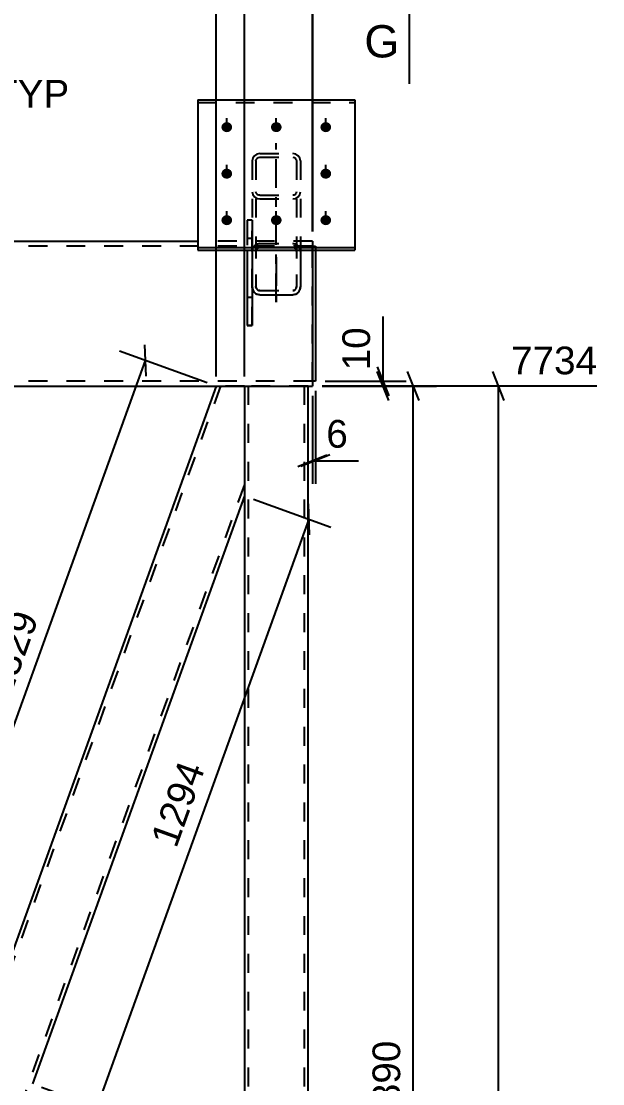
# Model space of a CAD drawing. Header units: millimetres. Extents: x -315 to 526, y -215 to 379.
# Drawn here: x -158 to -97.7, y 211.9 to 321.9 of the extents above; entities that cross this region are included whole.
import ezdxf

# ---------------------------------------------------------------- set-up
doc = ezdxf.new("R2010")
doc.units = ezdxf.units.MM
doc.linetypes.add('DXK_LINE_DOT2', pattern=[3.9198, 1.9599, -1.9599])
doc.linetypes.add('DXK_LINE_DOT3', pattern=[5.9187, 2.979, -0.9799, 0.9799, -0.9799])
doc.styles.add('Arial', font='arial.ttf', dxfattribs={"height": 0.2})

# ---------------------------------------------------------------- blocks, each defined once
blk = doc.blocks.new('Part-284857918-27340 - 27339')
at = {"color": 2, "linetype": 'Continuous'}
for p, q in [((-188.98, 299.12), (-139.67, 299.12)), ((-127.8, 298.2), (-127.8, 284.12)), ((-188.98, 284.12), (-127.8, 284.12))]:
    blk.add_line(p, q, dxfattribs=at)
at = {"color": 7, "linetype": 'DXK_LINE_DOT2'}
for p, q in [((-188.98, 299.12), (-188.98, 284.12)), ((-127.8, 298.62), (-188.98, 298.62)), ((-127.8, 299.12), (-139.67, 299.12)), ((-127.8, 299.12), (-127.8, 298.2)), ((-127.8, 284.62), (-188.98, 284.62)), ((-127.8, 284.62), (-127.8, 284.66))]:
    blk.add_line(p, q, dxfattribs=at)
blk = doc.blocks.new('Part-284857918-27343 - 27339')
at = {"color": 7, "linetype": 'DXK_LINE_DOT2'}
for p, q in [((-137.33, 284.12), (-188.98, 140.86)), ((-134.85, 284.12), (-137.76, 284.12)), ((-134.85, 273.92), (-183.26, 139.62))]:
    blk.add_line(p, q, dxfattribs=at)
at = {"color": 2, "linetype": 'Continuous'}
for p, q in [((-137.76, 284.12), (-160.3, 221.6)), ((-134.85, 284.12), (-134.85, 272.74)), ((-134.85, 272.74), (-156.79, 211.87))]:
    blk.add_line(p, q, dxfattribs=at)
blk = doc.blocks.new('Part-284857918-27344 - 27339')
at = {"color": 7, "linetype": 'DXK_LINE_DOT2'}
for p, q in [((-128.25, 284.12), (-134.85, 284.12)), ((-134.85, 284.12), (-134.85, 272.74)), ((-134.45, 284.12), (-134.45, 139.62)), ((-128.65, 284.12), (-128.65, 139.62))]:
    blk.add_line(p, q, dxfattribs=at)
at = {"color": 2, "linetype": 'Continuous'}
for p, q in [((-128.25, 144.27), (-128.25, 284.12)), ((-134.85, 272.74), (-134.85, 151.01))]:
    blk.add_line(p, q, dxfattribs=at)
blk = doc.blocks.new('Part-284857918-27347 - 27339')
at = {"color": 7, "linetype": 'DXK_LINE_DOT3'}
blk.add_line((-131.55, 292.81), (-131.55, 309.26), dxfattribs=at)
at = {"color": 7, "linetype": 'DXK_LINE_DOT2'}
for p, q in [((-133.55, 308.13), (-133.81, 307.97)), ((-133.25, 308.19), (-133.55, 308.13)), ((-133.25, 308.19), (-129.85, 308.19)), ((-129.54, 308.13), (-129.85, 308.19)), ((-129.28, 307.97), (-129.54, 308.13)), ((-133.99, 307.72), (-134.05, 307.44)), ((-134.05, 307.44), (-134.05, 298.2)), ((-133.81, 307.97), (-133.99, 307.72)), ((-133.65, 307.44), (-133.62, 307.58)), ((-133.65, 307.44), (-133.65, 294.42)), ((-133.62, 307.58), (-133.53, 307.7)), ((-133.53, 307.7), (-133.4, 307.78)), ((-133.4, 307.78), (-133.25, 307.81)), ((-133.25, 307.81), (-129.85, 307.81)), ((-129.85, 307.81), (-129.69, 307.78)), ((-129.69, 307.78), (-129.56, 307.7)), ((-129.56, 307.7), (-129.48, 307.58)), ((-129.48, 307.58), (-129.45, 307.44)), ((-129.45, 307.44), (-129.45, 294.42)), ((-129.11, 307.72), (-129.28, 307.97)), ((-129.05, 307.44), (-129.11, 307.72)), ((-129.05, 307.44), (-129.05, 298.2)), ((-134.05, 304.24), (-133.99, 303.95)), ((-133.99, 303.95), (-133.81, 303.71)), ((-133.81, 303.71), (-133.55, 303.55)), ((-133.62, 304.1), (-133.65, 304.24)), ((-133.53, 303.98), (-133.62, 304.1)), ((-133.4, 303.89), (-133.53, 303.98)), ((-133.25, 303.87), (-133.4, 303.89)), ((-133.25, 303.87), (-129.85, 303.87)), ((-129.69, 303.89), (-129.85, 303.87)), ((-129.56, 303.98), (-129.69, 303.89)), ((-129.48, 304.1), (-129.56, 303.98)), ((-129.54, 303.55), (-129.28, 303.71)), ((-129.45, 304.24), (-129.48, 304.1)), ((-129.28, 303.71), (-129.11, 303.95)), ((-129.11, 303.95), (-129.05, 304.24)), ((-133.55, 303.55), (-133.25, 303.49)), ((-133.25, 303.49), (-129.85, 303.49)), ((-129.85, 303.49), (-129.54, 303.55)), ((-134.05, 298.04), (-133.99, 298.37)), ((-133.62, 298.2), (-133.65, 298.04)), ((-133.55, 298.83), (-133.25, 298.89)), ((-133.25, 298.47), (-133.4, 298.43)), ((-133.25, 298.89), (-129.85, 298.89)), ((-133.25, 298.47), (-129.85, 298.47)), ((-129.85, 298.89), (-129.54, 298.83)), ((-129.69, 298.43), (-129.85, 298.47)), ((-129.45, 298.04), (-129.48, 298.2)), ((-129.11, 298.37), (-129.05, 298.04)), ((-134.05, 296.9), (-134.05, 294.42)), ((-133.65, 294.42), (-133.62, 294.26)), ((-133.4, 294.03), (-133.25, 294)), ((-133.25, 294), (-129.85, 294)), ((-129.85, 294), (-129.69, 294.03)), ((-129.48, 294.26), (-129.45, 294.42))]:
    blk.add_line(p, q, dxfattribs=at)
at = {"color": 2, "linetype": 'Continuous'}
for p, q in [((-134.05, 298.2), (-134.05, 296.9)), ((-129.05, 298.2), (-129.05, 294.42)), ((-133.99, 294.1), (-134.05, 294.42)), ((-129.05, 294.42), (-129.11, 294.1)), ((-133.25, 293.57), (-133.55, 293.64)), ((-133.25, 293.57), (-129.85, 293.57)), ((-129.54, 293.64), (-129.85, 293.57))]:
    blk.add_line(p, q, dxfattribs=at)
at = {"color": 7, "linetype": 'DXK_LINE_DOT2'}
for centre, radius, start, end in [((-133.21, 298.07), 0.827, 114.32, 159.2417), ((-133.23, 298.06), 0.414, 114.32, 159.2417), ((-129.86, 298.06), 0.414, 20.7583, 65.68), ((-129.88, 298.07), 0.827, 20.7583, 65.68), ((-133.23, 294.41), 0.414, 200.7583, 245.68), ((-129.86, 294.41), 0.414, 294.32, 339.2417)]:
    blk.add_arc(centre, radius, start, end, dxfattribs=at)
at = {"color": 2, "linetype": 'Continuous'}
for centre, start, end in [((-133.21, 294.39), 200.7583, 245.68), ((-129.88, 294.39), 294.32, 339.2417)]:
    blk.add_arc(centre, 0.827, start, end, dxfattribs=at)
blk = doc.blocks.new('Part-284857918-27406 - 27339')
at = {"color": 7, "linetype": 'DXK_LINE_DOT2'}
for p, q in [((-127.8, 284.62), (-127.8, 298.62)), ((-127.8, 298.62), (-127.5, 298.62)), ((-127.5, 298.62), (-127.5, 298.2))]:
    blk.add_line(p, q, dxfattribs=at)
at = {"color": 2, "linetype": 'Continuous'}
for p, q in [((-127.5, 298.2), (-127.5, 284.62)), ((-127.5, 284.62), (-127.8, 284.62))]:
    blk.add_line(p, q, dxfattribs=at)
blk = doc.blocks.new('Part-284857918-27359 - 27339')
at = {"color": 7, "linetype": 'DXK_LINE_DOT2'}
for p, q in [((-134.05, 299.28), (-134.05, 294.42)), ((-133.65, 299.28), (-133.65, 294.42)), ((-129.45, 299.28), (-129.45, 294.42)), ((-129.05, 299.28), (-129.05, 294.42)), ((-134, 298.32), (-134.05, 298.04)), ((-133.99, 298.37), (-134, 298.32)), ((-133.65, 298.04), (-133.62, 298.2)), ((-133.25, 298.89), (-133.55, 298.83)), ((-133.4, 298.43), (-133.25, 298.47)), ((-133.25, 298.89), (-129.85, 298.89)), ((-129.85, 298.47), (-133.25, 298.47)), ((-129.54, 298.83), (-129.85, 298.89)), ((-129.85, 298.47), (-129.69, 298.43)), ((-129.48, 298.2), (-129.45, 298.04)), ((-129.05, 298.04), (-129.11, 298.37)), ((-134.05, 294.42), (-133.99, 294.1)), ((-133.62, 294.26), (-133.65, 294.42)), ((-133.25, 294), (-133.4, 294.03)), ((-133.25, 294), (-129.85, 294)), ((-129.69, 294.03), (-129.85, 294)), ((-129.45, 294.42), (-129.48, 294.26)), ((-129.11, 294.1), (-129.05, 294.42)), ((-133.55, 293.64), (-133.25, 293.57)), ((-133.25, 293.57), (-129.85, 293.57)), ((-129.85, 293.57), (-129.54, 293.64))]:
    blk.add_line(p, q, dxfattribs=at)
at = {"color": 7, "linetype": 'DXK_LINE_DOT3'}
blk.add_line((-131.55, 297.47), (-131.55, 292.81), dxfattribs=at)
at = {"color": 7, "linetype": 'DXK_LINE_DOT2'}
for centre, radius, start, end in [((-133.21, 298.07), 0.827, 114.3199, 159.2416), ((-133.23, 298.06), 0.414, 114.3199, 159.2416), ((-129.86, 298.06), 0.414, 20.7584, 65.6801), ((-129.88, 298.07), 0.827, 20.7584, 65.6801), ((-133.21, 294.39), 0.827, 200.7584, 245.6801), ((-133.23, 294.41), 0.414, 200.7584, 245.6801), ((-129.86, 294.41), 0.414, 294.3199, 339.2416), ((-129.88, 294.39), 0.827, 294.3199, 339.2416)]:
    blk.add_arc(centre, radius, start, end, dxfattribs=at)
blk = doc.blocks.new('Part-284857918-27361 - 27339')
at = {"color": 2, "linetype": 'Continuous'}
for p, q in [((-139.67, 313.75), (-123.42, 313.75)), ((-139.67, 313.75), (-139.67, 298.2)), ((-123.42, 313.75), (-123.42, 298.2)), ((-139.67, 298.48), (-123.42, 298.48)), ((-139.67, 298.2), (-123.42, 298.2))]:
    blk.add_line(p, q, dxfattribs=at)
at = {"color": 7, "linetype": 'DXK_LINE_DOT2'}
blk.add_line((-139.67, 313.47), (-123.42, 313.47), dxfattribs=at)
blk = doc.blocks.new('Part-284857918-27372 - 27339')
at = {"color": 7, "linetype": 'DXK_LINE_DOT2'}
for p, q in [((-134.55, 300.67), (-134.55, 290.38)), ((-134.05, 290.38), (-134.05, 300.67)), ((-134.55, 299.42), (-134.05, 299.42)), ((-134.55, 290.38), (-134.05, 290.38))]:
    blk.add_line(p, q, dxfattribs=at)
blk = doc.blocks.new('Part-284857918-27373 - 27339')
at = {"color": 7, "linetype": 'DXK_LINE_DOT2'}
for p, q in [((-134.05, 301.31), (-134.55, 301.31)), ((-134.55, 301.31), (-134.55, 298.2)), ((-134.05, 301.31), (-134.05, 296.9)), ((-134.55, 299.42), (-134.05, 299.42))]:
    blk.add_line(p, q, dxfattribs=at)
at = {"color": 2, "linetype": 'Continuous'}
for p, q in [((-134.55, 298.2), (-134.55, 290.38)), ((-134.05, 296.9), (-134.05, 290.38)), ((-134.55, 293.32), (-134.05, 293.32)), ((-134.05, 290.38), (-134.55, 290.38))]:
    blk.add_line(p, q, dxfattribs=at)
blk = doc.blocks.new('Bolt-284857918-27451 - 27339')
at = {"linetype": 'Continuous'}
for points in [[(-136.67, 310.41), (-136.79, 310.42), (-136.9, 310.46), (-137, 310.51), (-137.08, 310.58), (-137.15, 310.67), (-137.2, 310.77), (-137.22, 310.87), (-137.22, 310.98), (-137.2, 311.09), (-137.15, 311.19), (-137.08, 311.27), (-137, 311.35), (-136.9, 311.4), (-136.79, 311.43), (-136.67, 311.45), (-136.56, 311.43), (-136.45, 311.4), (-136.35, 311.35), (-136.26, 311.27), (-136.2, 311.19), (-136.15, 311.09), (-136.13, 310.98), (-136.13, 310.87), (-136.15, 310.77), (-136.2, 310.67), (-136.26, 310.58), (-136.35, 310.51), (-136.45, 310.46), (-136.56, 310.42)], [(-131.55, 310.41), (-131.66, 310.42), (-131.77, 310.46), (-131.87, 310.51), (-131.96, 310.58), (-132.02, 310.67), (-132.07, 310.77), (-132.09, 310.87), (-132.09, 310.98), (-132.07, 311.09), (-132.02, 311.19), (-131.96, 311.27), (-131.87, 311.35), (-131.77, 311.4), (-131.66, 311.43), (-131.55, 311.45), (-131.43, 311.43), (-131.32, 311.4), (-131.22, 311.35), (-131.14, 311.27), (-131.07, 311.19), (-131.02, 311.09), (-131, 310.98), (-131, 310.87), (-131.02, 310.77), (-131.07, 310.67), (-131.14, 310.58), (-131.22, 310.51), (-131.32, 310.46), (-131.43, 310.42)], [(-126.42, 310.41), (-126.54, 310.42), (-126.65, 310.46), (-126.75, 310.51), (-126.83, 310.58), (-126.9, 310.67), (-126.95, 310.77), (-126.97, 310.87), (-126.97, 310.98), (-126.95, 311.09), (-126.9, 311.19), (-126.83, 311.27), (-126.75, 311.35), (-126.65, 311.4), (-126.54, 311.43), (-126.42, 311.45), (-126.31, 311.43), (-126.2, 311.4), (-126.1, 311.35), (-126.01, 311.27), (-125.95, 311.19), (-125.9, 311.09), (-125.88, 310.98), (-125.88, 310.87), (-125.9, 310.77), (-125.95, 310.67), (-126.01, 310.58), (-126.1, 310.51), (-126.2, 310.46), (-126.31, 310.42)], [(-136.67, 305.6), (-136.79, 305.61), (-136.9, 305.64), (-137, 305.69), (-137.08, 305.77), (-137.15, 305.85), (-137.2, 305.95), (-137.22, 306.06), (-137.22, 306.17), (-137.2, 306.27), (-137.15, 306.37), (-137.08, 306.46), (-137, 306.53), (-136.9, 306.59), (-136.79, 306.62), (-136.67, 306.63), (-136.56, 306.62), (-136.45, 306.59), (-136.35, 306.53), (-136.26, 306.46), (-136.2, 306.37), (-136.15, 306.27), (-136.13, 306.17), (-136.13, 306.06), (-136.15, 305.95), (-136.2, 305.85), (-136.26, 305.77), (-136.35, 305.69), (-136.45, 305.64), (-136.56, 305.61)], [(-126.42, 305.6), (-126.54, 305.61), (-126.65, 305.64), (-126.75, 305.69), (-126.83, 305.77), (-126.9, 305.85), (-126.95, 305.95), (-126.97, 306.06), (-126.97, 306.17), (-126.95, 306.27), (-126.9, 306.37), (-126.83, 306.46), (-126.75, 306.53), (-126.65, 306.59), (-126.54, 306.62), (-126.42, 306.63), (-126.31, 306.62), (-126.2, 306.59), (-126.1, 306.53), (-126.01, 306.46), (-125.95, 306.37), (-125.9, 306.27), (-125.88, 306.17), (-125.88, 306.06), (-125.9, 305.95), (-125.95, 305.85), (-126.01, 305.77), (-126.1, 305.69), (-126.2, 305.64), (-126.31, 305.61)], [(-136.67, 300.78), (-136.79, 300.79), (-136.9, 300.83), (-137, 300.88), (-137.08, 300.95), (-137.15, 301.04), (-137.2, 301.14), (-137.22, 301.24), (-137.22, 301.35), (-137.2, 301.46), (-137.15, 301.56), (-137.08, 301.64), (-137, 301.72), (-136.9, 301.77), (-136.79, 301.8), (-136.67, 301.81), (-136.56, 301.8), (-136.45, 301.77), (-136.35, 301.72), (-136.26, 301.64), (-136.2, 301.56), (-136.15, 301.46), (-136.13, 301.35), (-136.13, 301.24), (-136.15, 301.14), (-136.2, 301.04), (-136.26, 300.95), (-136.35, 300.88), (-136.45, 300.83), (-136.56, 300.79)], [(-131.55, 300.78), (-131.66, 300.79), (-131.77, 300.83), (-131.87, 300.88), (-131.96, 300.95), (-132.02, 301.04), (-132.07, 301.14), (-132.09, 301.24), (-132.09, 301.35), (-132.07, 301.46), (-132.02, 301.56), (-131.96, 301.64), (-131.87, 301.72), (-131.77, 301.77), (-131.66, 301.8), (-131.55, 301.81), (-131.43, 301.8), (-131.32, 301.77), (-131.22, 301.72), (-131.14, 301.64), (-131.07, 301.56), (-131.02, 301.46), (-131, 301.35), (-131, 301.24), (-131.02, 301.14), (-131.07, 301.04), (-131.14, 300.95), (-131.22, 300.88), (-131.32, 300.83), (-131.43, 300.79)], [(-126.42, 300.78), (-126.54, 300.79), (-126.65, 300.83), (-126.75, 300.88), (-126.83, 300.95), (-126.9, 301.04), (-126.95, 301.14), (-126.97, 301.24), (-126.97, 301.35), (-126.95, 301.46), (-126.9, 301.56), (-126.83, 301.64), (-126.75, 301.72), (-126.65, 301.77), (-126.54, 301.8), (-126.42, 301.81), (-126.31, 301.8), (-126.2, 301.77), (-126.1, 301.72), (-126.01, 301.64), (-125.95, 301.56), (-125.9, 301.46), (-125.88, 301.35), (-125.88, 301.24), (-125.9, 301.14), (-125.95, 301.04), (-126.01, 300.95), (-126.1, 300.88), (-126.2, 300.83), (-126.31, 300.79)]]:
    blk.add_hatch(color=1, dxfattribs=at).paths.add_polyline_path(points)
at = {"color": 1, "linetype": 'Continuous'}
for p, q in [((-136.67, 310.43), (-136.67, 311.85)), ((-131.55, 310.43), (-131.55, 311.85)), ((-126.42, 310.43), (-126.42, 311.85)), ((-136.67, 305.62), (-136.67, 307.04)), ((-126.42, 305.62), (-126.42, 307.04)), ((-136.67, 300.8), (-136.67, 302.22)), ((-131.55, 300.8), (-131.55, 302.22)), ((-126.42, 300.8), (-126.42, 302.22))]:
    blk.add_line(p, q, dxfattribs=at)
blk = doc.blocks.new('StraightDimension-284857918-30768 - 27339')
at = {"color": 7, "linetype": 'Continuous'}
for p, q in [((-107.94, 282.64), (-109.14, 285.64)), ((-126.8, 284.14), (-98.35, 284.14)), ((-108.54, 124.59), (-108.54, 284.14))]:
    blk.add_line(p, q, dxfattribs=at)
at = {"color": 0, "linetype": 'Continuous'}
blk.add_wipeout([(-97.75, 284.74), (-97.75, 288.94), (-107.84, 288.94), (-107.84, 284.74)], dxfattribs=at)
at = {"color": 3, "linetype": 'Continuous', "style": 'Arial'}
blk.add_text('7734', height=2.865, dxfattribs=at).set_placement((-107.24, 285.34))
blk = doc.blocks.new('StraightDimension-284857918-30185 - 27339')
at = {"color": 7, "linetype": 'Continuous'}
for p, q in [((-133.91, 272.4), (-125.9, 269.52)), ((-128.11, 268.71), (-128.22, 271.94)), ((-150.1, 209.46), (-128.16, 270.33)), ((-155.85, 211.53), (-147.85, 208.65)), ((-150.16, 211.08), (-150.05, 207.85))]:
    blk.add_line(p, q, dxfattribs=at)
at = {"color": 0}
blk.add_wipeout([(-138.13, 244.9), (-142.08, 246.32), (-145.5, 236.83), (-141.55, 235.4)], dxfattribs=at)
at = {"color": 3, "style": 'Arial'}
blk.add_text('1294', height=2.865, rotation=70.1759, dxfattribs=at).set_placement((-141.91, 236.17))
blk = doc.blocks.new('StraightDimension-284857918-30830 - 27339')
at = {"color": 7, "linetype": 'Continuous'}
for p, q in [((-188.98, 303.87), (-188.98, 336.02)), ((-127.8, 300.12), (-127.8, 336.02)), ((-187.48, 333.77), (-190.48, 332.57)), ((-129.3, 332.57), (-126.3, 333.77)), ((-188.98, 333.17), (-127.8, 333.17))]:
    blk.add_line(p, q, dxfattribs=at)
at = {"color": 0}
blk.add_wipeout([(-153.34, 333.92), (-153.34, 338.12), (-163.43, 338.12), (-163.43, 333.92)], dxfattribs=at)
at = {"color": 3, "style": 'Arial'}
blk.add_text('1224', height=2.865, dxfattribs=at).set_placement((-162.83, 334.52))
blk = doc.blocks.new('StraightDimension-284857918-30164 - 27339')
at = {"color": 7, "linetype": 'Continuous'}
for p, q in [((-145.03, 285.15), (-145.15, 288.38)), ((-138.7, 284.46), (-147.77, 287.73)), ((-167.63, 224.25), (-145.09, 286.77)), ((-167.68, 225.86), (-167.57, 222.63)), ((-161.24, 221.94), (-170.31, 225.21))]:
    blk.add_line(p, q, dxfattribs=at)
at = {"color": 0}
blk.add_wipeout([(-155.35, 260.51), (-159.3, 261.93), (-162.73, 252.44), (-158.78, 251.01)], dxfattribs=at)
at = {"color": 3, "style": 'Arial'}
blk.add_text('1329', height=2.865, rotation=70.1759, dxfattribs=at).set_placement((-159.14, 251.78))
blk = doc.blocks.new('StraightDimension-284857918-30809 - 27339')
at = {"color": 7, "linetype": 'Continuous'}
for p, q in [((-116.77, 282.62), (-117.97, 285.62)), ((-126.8, 284.12), (-114.97, 284.12)), ((-117.37, 139.62), (-117.37, 284.12))]:
    blk.add_line(p, q, dxfattribs=at)
at = {"color": 0}
blk.add_wipeout([(-118.12, 216.92), (-122.32, 216.92), (-122.32, 206.83), (-118.12, 206.83)], dxfattribs=at)
at = {"color": 3, "style": 'Arial'}
blk.add_text('2890', height=2.865, rotation=90.0002, dxfattribs=at).set_placement((-118.72, 207.43))
blk = doc.blocks.new('StraightDimension-284857918-30841 - 27339')
at = {"color": 7, "linetype": 'Continuous'}
for p, q in [((-120.49, 284.62), (-120.49, 291.32)), ((-120.49, 284.62), (-120.49, 291.32)), ((-121.09, 286.12), (-119.89, 283.12)), ((-119.89, 282.62), (-121.09, 285.62)), ((-126.8, 284.12), (-118.09, 284.12)), ((-126.5, 284.62), (-118.09, 284.62)), ((-120.49, 284.12), (-120.49, 284.62))]:
    blk.add_line(p, q, dxfattribs=at)
at = {"color": 0}
blk.add_wipeout([(-121.24, 290.8), (-125.44, 290.8), (-125.44, 285.15), (-121.24, 285.15)], dxfattribs=at)
at = {"color": 3, "style": 'Arial'}
blk.add_text('10', height=2.865, rotation=90.0002, dxfattribs=at).set_placement((-121.84, 285.75))
blk = doc.blocks.new('StraightDimension-284857918-30853 - 27339')
at = {"color": 7, "linetype": 'Continuous'}
for p, q in [((-127.8, 283.12), (-127.8, 273.99)), ((-127.5, 283.62), (-127.5, 273.99)), ((-129.3, 275.79), (-126.3, 276.99)), ((-126, 276.99), (-129, 275.79)), ((-127.8, 276.39), (-127.5, 276.39)), ((-127.5, 276.39), (-123.02, 276.39)), ((-127.5, 276.39), (-123.02, 276.39))]:
    blk.add_line(p, q, dxfattribs=at)
at = {"color": 0}
blk.add_wipeout([(-123.55, 277.14), (-123.55, 281.34), (-126.97, 281.34), (-126.97, 277.14)], dxfattribs=at)
at = {"color": 3, "style": 'Arial'}
blk.add_text('6', height=2.87, dxfattribs=at).set_placement((-126.37, 277.74))
blk = doc.blocks.new('StraightDimension-284857918-30864 - 27339')
at = {"color": 7, "linetype": 'Continuous'}
for p, q in [((-134.85, 285.12), (-134.85, 328.72)), ((-127.75, 300.12), (-127.75, 328.72)), ((-136.35, 325.27), (-133.35, 326.47)), ((-134.85, 325.87), (-127.75, 325.87)), ((-126.25, 326.47), (-129.25, 325.27)), ((-127.75, 325.87), (-118.83, 325.87)), ((-127.75, 325.87), (-118.83, 325.87))]:
    blk.add_line(p, q, dxfattribs=at)
at = {"color": 0}
blk.add_wipeout([(-119.36, 326.62), (-119.36, 330.82), (-127.23, 330.82), (-127.23, 326.62)], dxfattribs=at)
at = {"color": 3, "style": 'Arial'}
blk.add_text('142', height=2.865, dxfattribs=at).set_placement((-126.63, 327.22))
blk = doc.blocks.new('StraightDimension-284857918-30865 - 27339')
at = {"color": 7, "linetype": 'Continuous'}
for p, q in [((-137.76, 285.12), (-137.76, 328.72)), ((-134.85, 285.12), (-134.85, 328.72)), ((-139.26, 325.27), (-136.26, 326.47)), ((-137.76, 325.87), (-134.85, 325.87)), ((-133.35, 326.47), (-136.35, 325.27))]:
    blk.add_line(p, q, dxfattribs=at)
at = {"color": 0}
blk.add_wipeout([(-133.48, 326.62), (-133.48, 330.82), (-139.13, 330.82), (-139.13, 326.62)], dxfattribs=at)
at = {"color": 3, "style": 'Arial'}
blk.add_text('58', height=2.865, dxfattribs=at).set_placement((-138.53, 327.22))
blk = doc.blocks.new('StraightDimension-284857918-30866 - 27339')
at = {"color": 7, "linetype": 'Continuous'}
for p, q in [((-182.83, 285.12), (-182.83, 328.72)), ((-137.76, 285.12), (-137.76, 328.72)), ((-181.33, 326.47), (-184.33, 325.27)), ((-182.83, 325.87), (-137.76, 325.87)), ((-139.26, 325.27), (-136.26, 326.47))]:
    blk.add_line(p, q, dxfattribs=at)
at = {"color": 0}
blk.add_wipeout([(-156.36, 326.62), (-156.36, 330.82), (-164.23, 330.82), (-164.23, 326.62)], dxfattribs=at)
at = {"color": 3, "style": 'Arial'}
blk.add_text('902', height=2.865, dxfattribs=at).set_placement((-163.63, 327.22))
blk = doc.blocks.new('SectionMark-284857918-34086 - 27339')
at = {"color": 6, "linetype": 'Continuous'}
blk.add_line((-117.8, 323.4), (-117.8, 315.4), dxfattribs=at)
at = {"color": 0, "linetype": 'Continuous'}
blk.add_wipeout([(-118.8, 318.15), (-118.8, 321.65), (-122.43, 321.65), (-122.43, 318.15)], dxfattribs=at)
at = {"color": 3, "linetype": 'Continuous', "style": 'Arial'}
blk.add_text('G', height=3.34, dxfattribs=at).set_placement((-122.43, 318.15))
blk = doc.blocks.new('WeldMark-284857918-37015 - 27339')
at = {"linetype": 'Continuous'}
blk.add_hatch(color=30, dxfattribs=at).paths.add_polyline_path([(-186.5, 300.97), (-188.98, 299.12), (-187.66, 301.92)])
at = {"color": 3, "linetype": 'Continuous'}
for p, q in [((-164.37, 313.86), (-160.08, 318.15)), ((-169.51, 313.86), (-165.22, 313.86)), ((-165.22, 313.86), (-169.51, 309.57)), ((-169.51, 309.57), (-169.51, 313.86)), ((-164.37, 313.86), (-160.08, 309.57))]:
    blk.add_line(p, q, dxfattribs=at)
at = {"color": 30, "linetype": 'Continuous'}
for p, q in [((-188.98, 299.12), (-176.91, 313.86)), ((-176.91, 313.86), (-164.37, 313.86))]:
    blk.add_line(p, q, dxfattribs=at)
at = {"color": 3, "linetype": 'Continuous'}
blk.add_arc((-176.91, 313.86), 1.5, 90, 270, dxfattribs=at)
at = {"color": 0}
blk.add_wipeout([(-170.17, 309.76), (-170.17, 313.16), (-175.01, 313.16), (-175.01, 309.76)], dxfattribs=at)
at = {"color": 3, "linetype": 'Continuous'}
blk.add_arc((-176.91, 313.86), 1.5, 270, 90, dxfattribs=at)
at = {"color": 3, "style": 'Arial'}
blk.add_text('12', height=2.865, dxfattribs=at).set_placement((-174.81, 309.96))
at = {"color": 0, "linetype": 'Continuous'}
blk.add_wipeout([(-152.99, 312.96), (-152.99, 315.96), (-160.77, 315.96), (-160.77, 312.96)], dxfattribs=at)
blk.add_wipeout([(-152.99, 312.96), (-152.99, 315.96), (-160.77, 315.96), (-160.77, 312.96)], dxfattribs=at)
at = {"color": 3, "linetype": 'Continuous', "style": 'Arial'}
blk.add_text('TYP', height=2.865, dxfattribs=at).set_placement((-160.77, 312.96))

msp = doc.modelspace()

# ---------------------------------------------------------------- block references
for name in ['Part-284857918-27361 - 27339', 'Bolt-284857918-27451 - 27339', 'Part-284857918-27347 - 27339', 'Part-284857918-27373 - 27339', 'Part-284857918-27372 - 27339', 'Part-284857918-27359 - 27339', 'Part-284857918-27340 - 27339', 'Part-284857918-27406 - 27339', 'StraightDimension-284857918-30768 - 27339', 'Part-284857918-27343 - 27339', 'Part-284857918-27344 - 27339']:
    msp.add_blockref(name, (0, 0))

# ---------------------------------------------------------------- next in the draw order: block references
for name in ['StraightDimension-284857918-30830 - 27339', 'StraightDimension-284857918-30185 - 27339']:
    msp.add_blockref(name, (0, 0))

# ---------------------------------------------------------------- next in the draw order: block references
for name in ['StraightDimension-284857918-30164 - 27339', 'StraightDimension-284857918-30809 - 27339']:
    msp.add_blockref(name, (0, 0))

# ---------------------------------------------------------------- next in the draw order: block references
msp.add_blockref('StraightDimension-284857918-30841 - 27339', (0, 0))

# ---------------------------------------------------------------- next in the draw order: block references
for name in ['StraightDimension-284857918-30864 - 27339', 'StraightDimension-284857918-30853 - 27339']:
    msp.add_blockref(name, (0, 0))

# ---------------------------------------------------------------- next in the draw order: block references
for name in ['StraightDimension-284857918-30865 - 27339', 'SectionMark-284857918-34086 - 27339']:
    msp.add_blockref(name, (0, 0))

# ---------------------------------------------------------------- next in the draw order: block references
msp.add_blockref('StraightDimension-284857918-30866 - 27339', (0, 0))

# ---------------------------------------------------------------- next in the draw order: block references
msp.add_blockref('WeldMark-284857918-37015 - 27339', (0, 0))

doc.saveas('drawing.dxf')
